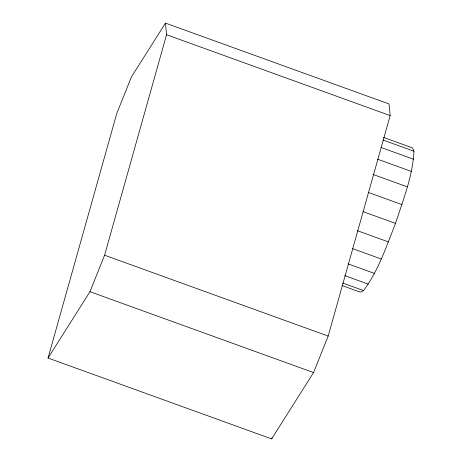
<?xml version="1.0" encoding="UTF-8"?>
<svg xmlns="http://www.w3.org/2000/svg" width="462" height="462" viewBox="0 0 462 462"><rect width="100%" height="100%" fill="white"/><g stroke="black" fill="none" stroke-linecap="round" stroke-linejoin="round"><path stroke-width="0.69" d="M342.071 285.568L360.296 292.157L363.548 290.569C378.534 270.599 386.365 246.344 395.53 223.377C403.187 199.85 412.687 176.178 413.964 151.218L412.485 147.898L383.46 137.399M48.036 358.027L116.776 113.479L131.399 76.987L165.46 23.1L389.056 103.973L390.159 115.592L328.176 336.088L313.554 372.574L271.633 438.9L48.036 358.027L89.963 291.701L104.585 255.215L166.563 34.719L165.46 23.1M271.633 438.9L272.026 437.508M166.563 34.719L390.159 115.592M382.911 139.992L413.964 151.218M381.156 147.517L413.559 159.234M377.552 159.188L411.307 171.39M372.926 174.411L407.351 186.862M368.22 192.388L401.969 204.597M363.126 211.66L395.53 223.377M357.415 230.705L388.461 241.932M352.229 248.498L381.254 258.997M348.077 263.883L374.399 273.4M344.733 275.623L368.358 284.17M342.625 282.998L363.548 290.569M104.585 255.215L328.176 336.088M89.963 291.701L313.554 372.574"/></g></svg>
